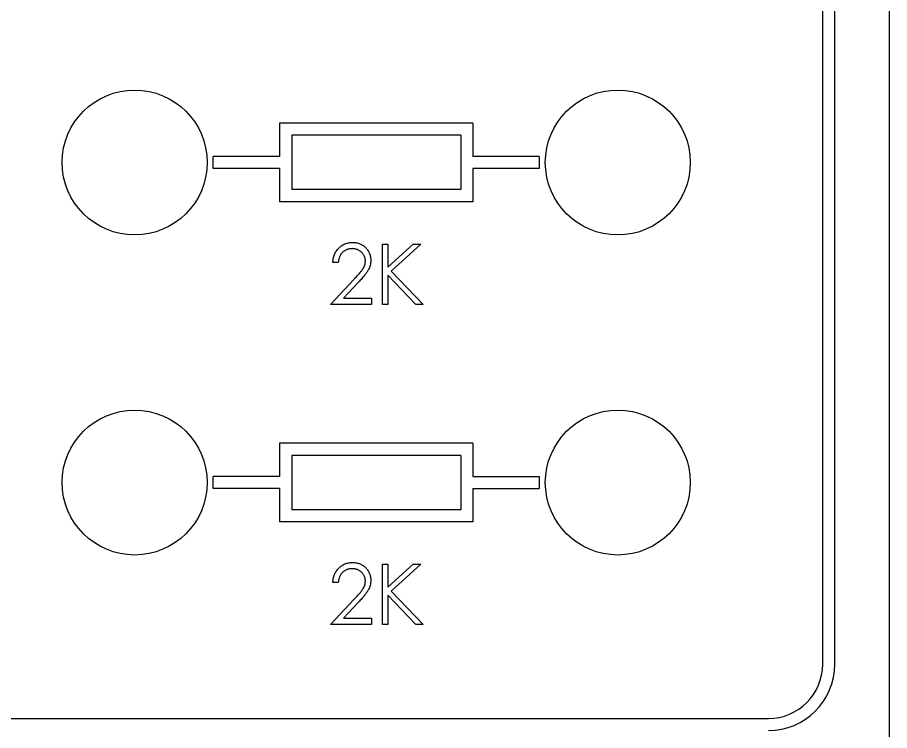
# Model space of a CAD drawing. Header units: millimetres. Extents: x -156 to 156, y -100 to 100.
# Drawn here: x 83.3 to 155.5, y -51 to 8 of the extents above; entities that cross this region are included whole.
import ezdxf

# ---------------------------------------------------------------- set-up
doc = ezdxf.new("R2010")
doc.units = ezdxf.units.MM

msp = doc.modelspace()

# ---------------------------------------------------------------- linework, layer by layer
at = {"color": 7, "linetype": 'Continuous', "lineweight": 25}
for p, q in [((155.5, -100.5), (155.5, 100.5)), ((149.964, -45.536), (149.964, 90.464)), ((150.964, -45.536), (150.964, 90.464)), ((105, -0.75), (105, -3.5)), ((121, -0.75), (105, -0.75)), ((121, -0.75), (121, -3.5)), ((120, -1.75), (106, -1.75)), ((106, -1.75), (106, -6.25)), ((120, -1.75), (120, -6.25)), ((99.5, -4.5), (99.5, -3.5)), ((105, -3.5), (99.5, -3.5)), ((126.5, -3.5), (121, -3.5)), ((126.5, -3.5), (126.5, -4.5)), ((105, -4.5), (99.5, -4.5)), ((105, -4.5), (105, -7.25)), ((126.5, -4.5), (121, -4.5)), ((121, -4.5), (121, -7.25)), ((120, -6.25), (106, -6.25)), ((121, -7.25), (105, -7.25)), ((113.513, -15.75), (113.513, -10.75)), ((113.513, -10.75), (113.962, -10.75)), ((113.962, -10.75), (113.962, -12.654)), ((113.962, -12.654), (116.046, -10.75)), ((116.686, -10.75), (114.229, -12.994)), ((116.046, -10.75), (116.686, -10.75)), ((109.859, -12.288), (109.41, -12.288)), ((114.229, -12.994), (116.878, -15.75)), ((109.218, -15.75), (111.157, -13.681)), ((116.279, -15.75), (113.962, -13.337)), ((113.962, -13.337), (113.962, -15.75)), ((111.541, -13.903), (110.29, -15.237)), ((112.615, -15.75), (109.218, -15.75)), ((110.29, -15.237), (112.615, -15.237)), ((112.615, -15.237), (112.615, -15.75)), ((113.962, -15.75), (113.513, -15.75)), ((116.878, -15.75), (116.279, -15.75)), ((105, -27.25), (105, -30)), ((121, -27.25), (105, -27.25)), ((121, -27.25), (121, -30)), ((120, -28.25), (106, -28.25)), ((106, -28.25), (106, -32.75)), ((120, -28.25), (120, -32.75)), ((99.5, -31), (99.5, -30)), ((105, -30), (99.5, -30)), ((121, -30), (126.5, -30)), ((126.5, -30), (126.5, -31)), ((105, -31), (99.5, -31)), ((105, -31), (105, -33.75)), ((121, -31), (126.5, -31)), ((121, -31), (121, -33.75)), ((120, -32.75), (106, -32.75)), ((121, -33.75), (105, -33.75)), ((113.513, -42.25), (113.513, -37.25)), ((113.513, -37.25), (113.962, -37.25)), ((113.962, -37.25), (113.962, -39.154)), ((113.962, -39.154), (116.046, -37.25)), ((116.686, -37.25), (114.229, -39.494)), ((116.046, -37.25), (116.686, -37.25)), ((109.859, -38.788), (109.41, -38.788)), ((114.229, -39.494), (116.878, -42.25)), ((109.218, -42.25), (111.157, -40.181)), ((111.541, -40.403), (110.29, -41.737)), ((116.279, -42.25), (113.962, -39.837)), ((113.962, -39.837), (113.962, -42.25)), ((110.29, -41.737), (112.615, -41.737)), ((112.615, -41.737), (112.615, -42.25)), ((112.615, -42.25), (109.218, -42.25)), ((113.962, -42.25), (113.513, -42.25)), ((116.878, -42.25), (116.279, -42.25)), ((80.536, -50.036), (145.464, -50.036))]:
    msp.add_line(p, q, dxfattribs=at)
for centre in [(93, -4), (133, -4), (93, -30.5), (133, -30.5)]:
    msp.add_circle(centre, 6, dxfattribs=at)
for radius in [5.5, 4.5]:
    msp.add_arc((145.464, -45.536), radius, 270, 0, dxfattribs=at)
for points, knots in [([(109.41, -12.288), (109.413, -12.229), (109.419, -12.112), (109.446, -11.942), (109.484, -11.779), (109.539, -11.625), (109.606, -11.478), (109.687, -11.339), (109.783, -11.209), (109.892, -11.089), (110.01, -10.979), (110.138, -10.884), (110.272, -10.803), (110.412, -10.736), (110.56, -10.685), (110.714, -10.648), (110.875, -10.625), (110.985, -10.623), (111.041, -10.622)], [0, 0, 0, 0, 0.068791, 0.135103, 0.198979, 0.261904, 0.323495, 0.385195, 0.446969, 0.509765, 0.572251, 0.633405, 0.693251, 0.752583, 0.812579, 0.873275, 0.93555, 1, 1, 1, 1]), ([(111.041, -10.622), (111.096, -10.623), (111.203, -10.626), (111.361, -10.647), (111.51, -10.681), (111.652, -10.729), (111.785, -10.793), (111.91, -10.87), (112.028, -10.958), (112.135, -11.063), (112.233, -11.175), (112.317, -11.294), (112.39, -11.417), (112.45, -11.545), (112.494, -11.679), (112.528, -11.818), (112.547, -11.961), (112.55, -12.059), (112.551, -12.108)], [0, 0, 0, 0, 0.069475, 0.136517, 0.200789, 0.26383, 0.325735, 0.387291, 0.449509, 0.512968, 0.576275, 0.63758, 0.697903, 0.757172, 0.816599, 0.876653, 0.93729, 1, 1, 1, 1]), ([(111.018, -11.135), (110.979, -11.136), (110.902, -11.138), (110.789, -11.152), (110.682, -11.176), (110.579, -11.209), (110.481, -11.251), (110.388, -11.303), (110.301, -11.366), (110.219, -11.437), (110.144, -11.516), (110.077, -11.604), (110.019, -11.699), (109.969, -11.802), (109.928, -11.913), (109.896, -12.031), (109.872, -12.157), (109.863, -12.244), (109.859, -12.288)], [0, 0, 0, 0, 0.0644387, 0.1265469, 0.1868872, 0.2458775, 0.3040409, 0.3621912, 0.4209759, 0.4806603, 0.5406003, 0.6006891, 0.6619358, 0.7244425, 0.7890384, 0.8563138, 0.926352, 1, 1, 1, 1]), ([(112.103, -12.148), (112.102, -12.114), (112.1, -12.047), (112.084, -11.948), (112.06, -11.853), (112.026, -11.761), (111.981, -11.674), (111.926, -11.59), (111.862, -11.509), (111.789, -11.433), (111.709, -11.363), (111.623, -11.302), (111.533, -11.25), (111.439, -11.208), (111.34, -11.175), (111.236, -11.152), (111.129, -11.138), (111.055, -11.136), (111.018, -11.135)], [0, 0, 0, 0, 0.061965, 0.122122, 0.180988, 0.239933, 0.299906, 0.359989, 0.421776, 0.486576, 0.551535, 0.615018, 0.677259, 0.73973, 0.80305, 0.866495, 0.931973, 1, 1, 1, 1]), ([(111.157, -13.681), (111.204, -13.631), (111.295, -13.537), (111.423, -13.399), (111.538, -13.27), (111.641, -13.152), (111.73, -13.043), (111.808, -12.945), (111.871, -12.856), (111.939, -12.752), (112.005, -12.625), (112.062, -12.47), (112.096, -12.31), (112.1, -12.202), (112.103, -12.148)], [0, 0, 0, 0, 0.1108026, 0.2128292, 0.3061013, 0.3906473, 0.4669245, 0.534481, 0.5935869, 0.644557, 0.7362005, 0.825024, 0.9119856, 1, 1, 1, 1]), ([(112.551, -12.108), (112.549, -12.178), (112.544, -12.316), (112.503, -12.519), (112.439, -12.716), (112.362, -12.875), (112.284, -13.002), (112.215, -13.107), (112.133, -13.22), (112.038, -13.341), (111.931, -13.47), (111.813, -13.608), (111.681, -13.753), (111.589, -13.852), (111.541, -13.903)], [0, 0, 0, 0, 0.098684, 0.195635, 0.292817, 0.391719, 0.444828, 0.504322, 0.570433, 0.642613, 0.72234, 0.807957, 0.900488, 1, 1, 1, 1]), ([(109.41, -38.788), (109.413, -38.729), (109.419, -38.612), (109.446, -38.442), (109.484, -38.279), (109.539, -38.125), (109.606, -37.978), (109.687, -37.839), (109.783, -37.709), (109.892, -37.589), (110.01, -37.479), (110.138, -37.384), (110.272, -37.303), (110.412, -37.236), (110.56, -37.185), (110.714, -37.148), (110.875, -37.125), (110.985, -37.123), (111.041, -37.122)], [0, 0, 0, 0, 0.068791, 0.135103, 0.198979, 0.261904, 0.323495, 0.385195, 0.446969, 0.509765, 0.572251, 0.633405, 0.693251, 0.752583, 0.812579, 0.873275, 0.93555, 1, 1, 1, 1]), ([(111.041, -37.122), (111.096, -37.123), (111.203, -37.126), (111.361, -37.147), (111.51, -37.181), (111.652, -37.229), (111.785, -37.293), (111.91, -37.37), (112.028, -37.458), (112.135, -37.563), (112.233, -37.675), (112.317, -37.794), (112.39, -37.917), (112.45, -38.045), (112.494, -38.179), (112.528, -38.318), (112.547, -38.461), (112.55, -38.559), (112.551, -38.608)], [0, 0, 0, 0, 0.069475, 0.136517, 0.200789, 0.26383, 0.325735, 0.387291, 0.449509, 0.512968, 0.576275, 0.63758, 0.697903, 0.757172, 0.816599, 0.876653, 0.93729, 1, 1, 1, 1]), ([(111.018, -37.635), (110.979, -37.636), (110.902, -37.638), (110.789, -37.652), (110.682, -37.676), (110.579, -37.709), (110.481, -37.751), (110.388, -37.803), (110.301, -37.866), (110.219, -37.937), (110.144, -38.016), (110.077, -38.104), (110.019, -38.199), (109.969, -38.302), (109.928, -38.413), (109.896, -38.531), (109.872, -38.657), (109.863, -38.744), (109.859, -38.788)], [0, 0, 0, 0, 0.064439, 0.126547, 0.186887, 0.245878, 0.304041, 0.362191, 0.420976, 0.48066, 0.5406, 0.600689, 0.661936, 0.724443, 0.789038, 0.856314, 0.926352, 1, 1, 1, 1]), ([(112.103, -38.648), (112.102, -38.614), (112.1, -38.547), (112.084, -38.448), (112.06, -38.353), (112.026, -38.261), (111.981, -38.174), (111.926, -38.09), (111.862, -38.009), (111.789, -37.933), (111.709, -37.863), (111.623, -37.802), (111.533, -37.75), (111.439, -37.708), (111.34, -37.675), (111.236, -37.652), (111.129, -37.638), (111.055, -37.636), (111.018, -37.635)], [0, 0, 0, 0, 0.061965, 0.122122, 0.180988, 0.239933, 0.299906, 0.359989, 0.421776, 0.486576, 0.551535, 0.615018, 0.677259, 0.73973, 0.80305, 0.866495, 0.931973, 1, 1, 1, 1]), ([(111.157, -40.181), (111.204, -40.131), (111.295, -40.037), (111.423, -39.899), (111.538, -39.77), (111.641, -39.652), (111.73, -39.543), (111.808, -39.445), (111.871, -39.356), (111.939, -39.252), (112.005, -39.125), (112.062, -38.97), (112.096, -38.81), (112.1, -38.702), (112.103, -38.648)], [0, 0, 0, 0, 0.110803, 0.212829, 0.306101, 0.390647, 0.466924, 0.534481, 0.593587, 0.644557, 0.7362, 0.825024, 0.911986, 1, 1, 1, 1]), ([(112.551, -38.608), (112.549, -38.678), (112.544, -38.816), (112.503, -39.019), (112.439, -39.216), (112.362, -39.375), (112.284, -39.502), (112.215, -39.607), (112.133, -39.72), (112.038, -39.841), (111.931, -39.97), (111.813, -40.108), (111.681, -40.253), (111.589, -40.352), (111.541, -40.403)], [0, 0, 0, 0, 0.098684, 0.195635, 0.292817, 0.391719, 0.444828, 0.504322, 0.570433, 0.642613, 0.72234, 0.807957, 0.900488, 1, 1, 1, 1])]:
    msp.add_open_spline(points, degree=3, knots=knots, dxfattribs=at)

doc.saveas('drawing.dxf')
